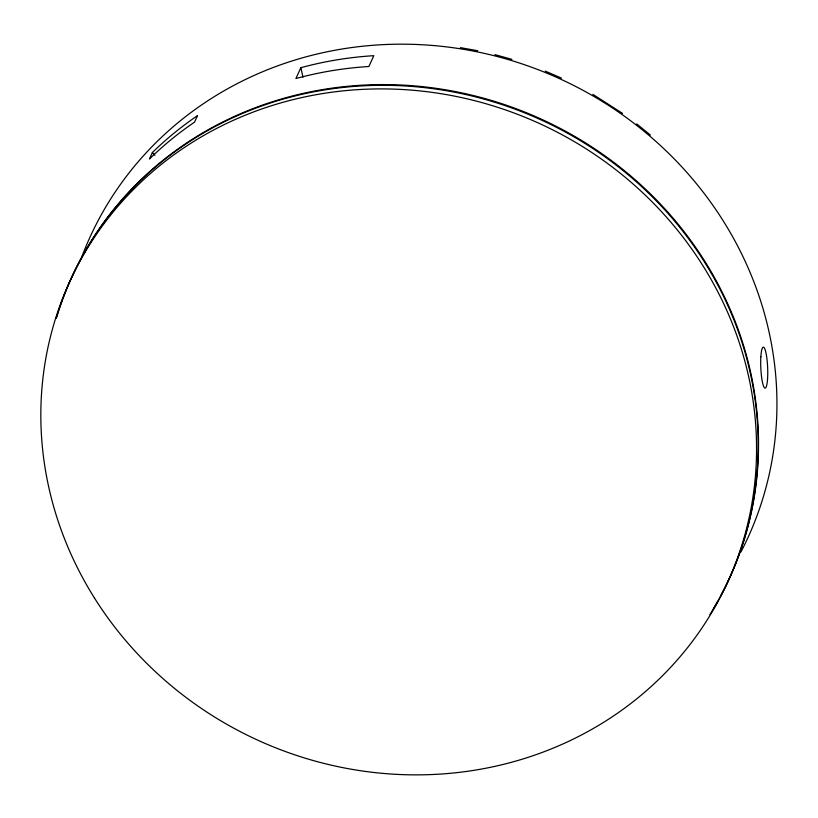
<?xml version="1.0" encoding="UTF-8"?>
<svg xmlns="http://www.w3.org/2000/svg" width="818" height="818" viewBox="0 0 818 818"><rect width="100%" height="100%" fill="white"/><g stroke="black" fill="none" stroke-linecap="round" stroke-linejoin="round"><path stroke-width="1.23" d="M152.393 152.506L149.428 158.999A361.658 338.969 24.5 0 1 194.541 122.138L197.506 115.645A361.658 338.969 24.5 0 0 152.393 152.506L154.919 155.287M300.84 67.71L295.911 78.538A361.658 338.969 24.5 0 1 368.877 66.503L373.806 55.685A361.658 338.969 24.5 0 0 300.84 67.71L303.008 77.189M460.391 47.628L477.722 50.736M494.91 54.642L511.925 59.356M545.238 71.115L561.465 78.129M592.866 94.367L622.59 113.405M636.741 123.917L650.371 135.052M56.33 318.182A361.658 338.969 24.5 0 1 538.408 117.833A361.658 338.969 24.5 0 1 712.202 610.729M717.55 601.721A361.658 338.969 24.5 0 1 713.797 608.244M711.865 611.455A361.658 338.969 24.5 0 1 709.901 614.645M56.37 317.681A361.658 338.969 24.5 0 1 530.105 115.103A361.658 338.969 24.5 0 1 720.576 596.179M81.647 257.281A361.658 338.969 24.5 0 1 557.078 77.546A361.658 338.969 24.5 0 1 740.965 551.935M94.51 598.091A361.658 338.969 24.5 0 0 714.042 608.612A361.658 338.969 24.5 0 0 387.538 88.957A361.658 338.969 24.5 0 0 94.51 598.091M760.863 356.73A20.552 3.425 87.5 0 0 764.973 388.121A20.552 3.425 87.5 0 0 766.834 357.947A20.552 3.425 87.5 0 0 760.863 356.73"/></g></svg>
